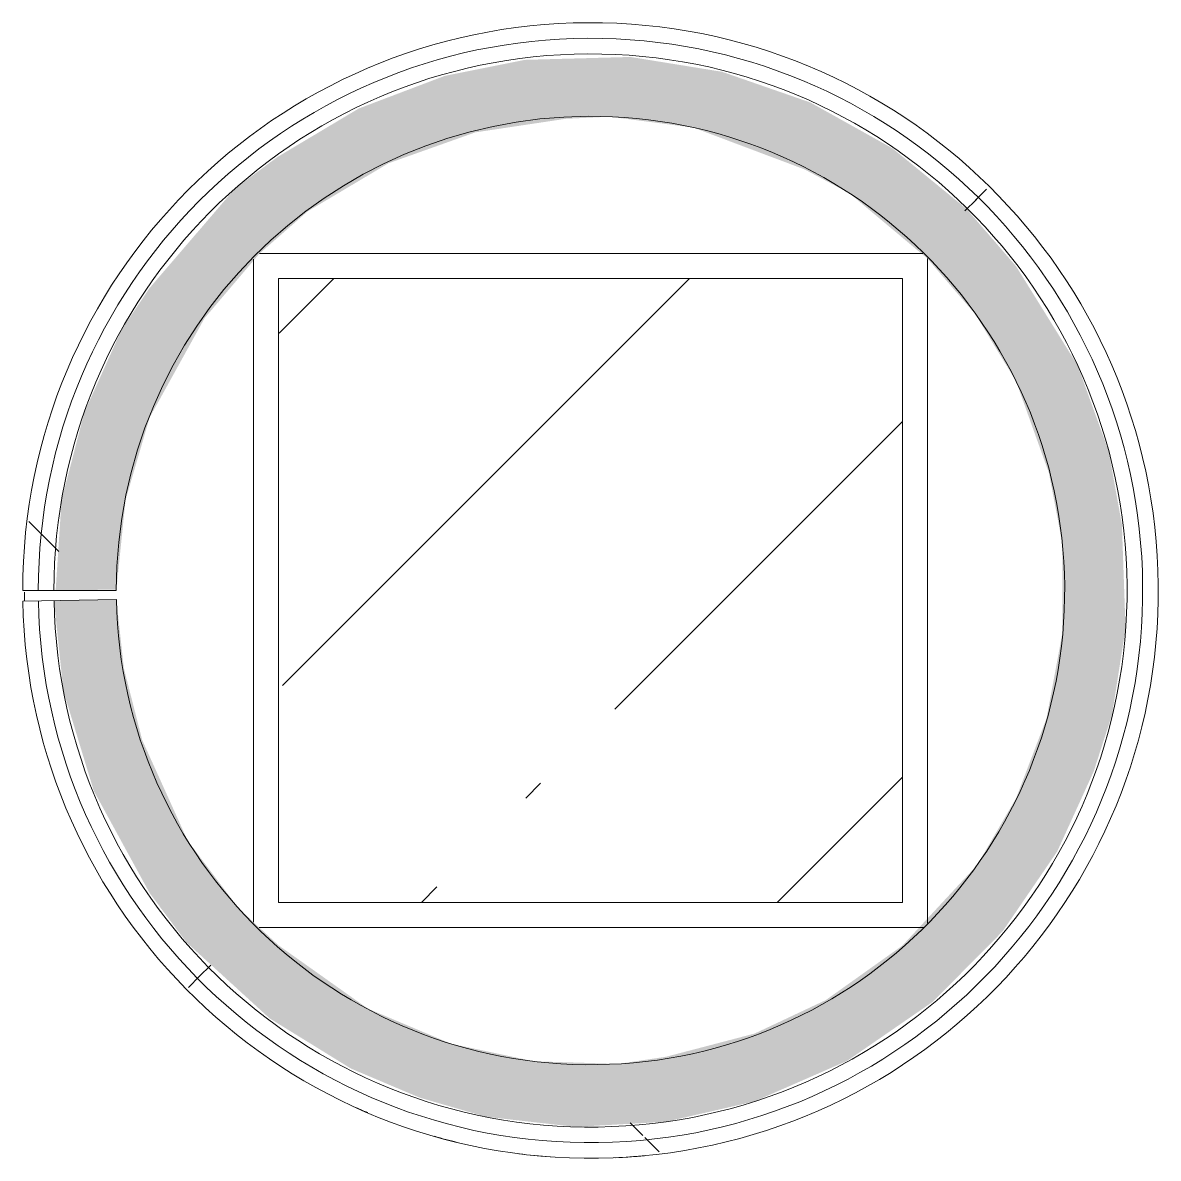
# Model space of a CAD drawing. Header units: millimetres. Extents: x 54725 to 263872, y -8553 to 29614.
# Drawn here: x 184867 to 185777, y 22545 to 23455 of the extents above; entities that cross this region are included whole.
import ezdxf

# ---------------------------------------------------------------- set-up
doc = ezdxf.new("R2010")
doc.units = ezdxf.units.MM
doc.layers.add('A-FLOR-1', color=7, linetype='Continuous', lineweight=5, true_color=0xaaaaaa)
doc.layers.add('I-WALL-1', color=7, linetype='Continuous', lineweight=5, true_color=0xe7e7e7)
for name, color, linetype, lineweight in [('A-WALL', 7, 'Continuous', 9), ('I-WALL-3', 7, 'Continuous', 5), ('S-COLS', 7, 'Continuous', 5)]:
    doc.layers.add(name, color=color, linetype=linetype, lineweight=lineweight)
pattern_1 = [(45, (136861.56, 0), (-530.33, 530.33), []), (135, (136861.56, 0), (-530.33, -530.33), [])]

# ---------------------------------------------------------------- blocks, each defined once
blk = doc.blocks.new('BSC_Колонна _Прямоугольная - 500х500-V184-Общий план 1 этажа с размещением фрагментов 1_10-1_12')
at = {"layer": 'S-COLS'}
h = blk.add_hatch(dxfattribs=at)
h.set_pattern_fill('FP_133', color=256, style=0, pattern_type=2)
h.set_pattern_definition([(45, (-48460, -23000), (-285.123, 285.123), []), (45, (-48174.88, -23000), (-285.123, 285.123), [504.031, -100.806, 16.764, -84.042])])
h.paths.add_polyline_path([(188.56, -250), (250, -250), (250, 250), (-250, 250), (-245.15, -250), (117.53, -250)])
for p, q in [((250, 250), (-250, 250)), ((-250, 250), (-250, -250)), ((250, -250), (250, 250)), ((-250, -250), (250, -250))]:
    blk.add_line(p, q, dxfattribs=at)

msp = doc.modelspace()

# ---------------------------------------------------------------- hatches: boundary and pattern name
at = {"layer": 'I-WALL-1'}
msp.add_hatch(color=256, dxfattribs=at).paths.add_polyline_path([(185309.51, 22570.17), (185382.11, 22574.28), (185452.97, 22590.57), (185527.14, 22623.04), (185595.88, 22670.43), (185651.86, 22726.91), (185695.58, 22790.92), (185724.8, 22855), (185739.54, 22900.67), (185750.33, 22969.65), (185747.4, 23052.93), (185736.72, 23111.99), (185711.92, 23180.34), (185662.57, 23259.85), (185623, 23305.71), (185563.58, 23354.31), (185497.65, 23391.12), (185426.99, 23415.67), (185353.5, 23427.56), (185268.91, 23425.23), (185204.65, 23412.34), (185135.83, 23386.23), (185070.72, 23347.41), (185036.64, 23322.06), (184968.25, 23242.41), (184945.84, 23209.13), (184915.98, 23142.83), (184897.71, 23072.45), (184892.95, 23000), (184941.63, 23000.77), (184948.99, 23072.58), (184968.25, 23138.56), (185012.35, 23218.3), (185056.3, 23270), (185094.98, 23303.86), (185159.79, 23342.41), (185229.24, 23367.11), (185301.32, 23377.94), (185336.75, 23379.7), (185404.1, 23370.93), (185493.09, 23337.44), (185528.82, 23318.5), (185591.56, 23265.97), (185629.85, 23221.47), (185662.57, 23167.67), (185688.89, 23094.21), (185699.7, 23037.57), (185699.7, 22965.87), (185686.97, 22897.41), (185662.57, 22833.48), (185631.52, 22780.17), (185571.56, 22715.52), (185510.12, 22671.79), (185452.97, 22644.92), (185382.11, 22626.37), (185343.98, 22620.66), (185276.09, 22622.73), (185209.66, 22636.85), (185143.1, 22664.93), (185071.56, 22715.68), (185039.66, 22745.19), (184998.8, 22799.44), (184962.29, 22880.26), (184947.63, 22937.69), (184941.63, 22992.76), (184891.64, 22991.8), (184899.17, 22919.48), (184923.5, 22839.48), (184968.25, 22757.58), (184997.66, 22718.15), (185064.45, 22657.12), (185129.49, 22616.96), (185184.75, 22593.56), (185237.26, 22578.34), (185276.09, 22573.95)])
at = {"layer": 'I-WALL-3'}
h = msp.add_hatch(dxfattribs=at)
h.set_pattern_fill('FP_190', color=256, style=0, pattern_type=2)
h.set_pattern_definition(pattern_1)
h.paths.add_polyline_path([(185290.59, 22546.06), (185383.87, 22550.45), (185460.22, 22568), (185534.86, 22599.75), (185595.77, 22638.68), (185644.63, 22681.1), (185690.96, 22735.9), (185728.55, 22798.35), (185754.67, 22861.86), (185771.41, 22934.07), (185775, 23021.05), (185760.98, 23111.99), (185736.72, 23182.42), (185704.17, 23243.53), (185662.06, 23299.76), (185600.51, 23357.52), (185542.01, 23396.34), (185483.83, 23423.83), (185427.18, 23442.28), (185353.75, 23453.61), (185263.55, 23450.12), (185198.02, 23437.12), (185110.42, 23401.36), (185052.77, 23365.46), (185001.63, 23322.06), (184945.84, 23254.01), (184915.98, 23204.29), (184885.39, 23124.81), (184872.57, 23072.74), (184868.12, 23000), (184879.06, 23000), (184892.95, 23103.71), (184915.98, 23173.16), (184945.84, 23231.43), (184986.45, 23287.49), (185036.64, 23337.58), (185094.98, 23379.43), (185187.23, 23419.97), (185229.24, 23432.54), (185301.32, 23441.99), (185404.1, 23433.2), (185479.05, 23411.86), (185541.73, 23382.14), (185605.43, 23337.44), (185660.39, 23282.16), (185702.44, 23222.17), (185734.48, 23154.69), (185754.62, 23083.01), (185762.11, 23040.44), (185757.66, 22934.84), (185739.9, 22860.67), (185713.8, 22798.35), (185680.53, 22743.15), (185633.73, 22687.79), (185571.56, 22636.43), (185509.75, 22600.76), (185437.71, 22574.28), (185358.9, 22560.49), (185276.09, 22561.42), (185209.66, 22573.37), (185138.86, 22598.58), (185071.56, 22636.73), (185016.52, 22681.43), (184965.07, 22740.42), (184929.2, 22798.35), (184899.17, 22873.29), (184886.24, 22923.33), (184874.1, 22991.47), (184866.64, 22991.33), (184874.28, 22916.61), (184907.06, 22816.01), (184939.09, 22756.07), (184991.65, 22688.9), (185042.83, 22642.24), (185101.99, 22603.09), (185167.42, 22573.31), (185234.81, 22554.52), (185289.93, 22546.15)])
h = msp.add_hatch(dxfattribs=at)
h.set_pattern_fill('FP_190', color=256, style=0, pattern_type=2)
h.set_pattern_definition(pattern_1)
h.paths.add_polyline_path([(185309.16, 22557.67), (185411.16, 22568.18), (185485.32, 22590.57), (185550.43, 22623.04), (185614.48, 22670.43), (185651.37, 22706.17), (185694.71, 22763.26), (185728.44, 22827.13), (185754.18, 22913.22), (185762.81, 22966.79), (185762.1, 23041.61), (185738.78, 23142.83), (185711.92, 23205.52), (185674.32, 23265.16), (185623, 23322.2), (185554.22, 23374.56), (185497.65, 23404.51), (185426.99, 23428.39), (185353.5, 23440.03), (185279.15, 23439.15), (185205.94, 23425.78), (185132.31, 23398.41), (185070.72, 23362.93), (185012.35, 23314.64), (184962.29, 23255.86), (184921.88, 23186.27), (184897.71, 23122.03), (184885.23, 23072.67), (184879.06, 23000), (184891.56, 23000), (184904.19, 23097.41), (184923.5, 23159.53), (184962.29, 23233.56), (184993.92, 23277.28), (185049.22, 23331.42), (185116.56, 23376.43), (185175.14, 23403.18), (185229.24, 23419.97), (185301.32, 23429.52), (185404.1, 23420.47), (185471.72, 23401.36), (185528.82, 23375.4), (185591.56, 23332.99), (185643.07, 23283.64), (185688.11, 23222.17), (185721.23, 23154.69), (185739.54, 23096.38), (185749.68, 23037.57), (185747.4, 22949.42), (185736.72, 22889.91), (185699.62, 22798.35), (185665.7, 22744.47), (185634.69, 22705.43), (185571.56, 22651.17), (185510.12, 22614.41), (185439.09, 22587.38), (185364.81, 22573.3), (185276.09, 22573.95), (185207.7, 22586.91), (185143.1, 22610.36), (185076.14, 22648.76), (185034.73, 22680.75), (184982.06, 22737.89), (184939.09, 22806.56), (184918.57, 22850.19), (184897.71, 22933.49), (184886.89, 22991.71), (184879.14, 22991.57), (184892.95, 22895.47), (184918.77, 22820.36), (184949.9, 22762.06), (184991.65, 22706.52), (185042.83, 22657.26), (185121.56, 22606.96), (185192.5, 22578.34), (185237.26, 22565.81), (185308.4, 22557.76)])

# ---------------------------------------------------------------- linework, layer by layer
at = {"layer": 'A-FLOR-1'}
for p, q in [((185587.99, 23270), (185056.3, 23270)), ((185051.56, 23265.45), (185051.56, 22734.18)), ((185591.56, 22733.34), (185591.56, 23265.97)), ((185056.08, 22730), (185588.71, 22730))]:
    msp.add_line(p, q, dxfattribs=at)
for start, end in [(180, 180.91321), (245.51396, 246.83006), (253.98466, 256.37721), (262.7207, 265.92436), (272.48204, 275.47151)]:
    msp.add_arc((185321.56, 22998.56), 453.56, start, end, dxfattribs=at)
at = {"layer": 'A-WALL'}
for radius in [442.5, 430]:
    msp.add_arc((185321.56, 23000), radius, 181.09218, 180, dxfattribs=at)
at = {"layer": 'I-WALL-3'}
for p, q in [((184866.56, 23000), (184941.56, 23000)), ((184941.63, 22992.76), (184866.64, 22991.33))]:
    msp.add_line(p, q, dxfattribs=at)
for radius in [455, 380]:
    msp.add_arc((185321.56, 23000), radius, 181.09218, 180, dxfattribs=at)

# ---------------------------------------------------------------- block references
at = {"layer": 'S-COLS'}
msp.add_blockref('BSC_Колонна _Прямоугольная - 500х500-V184-Общий план 1 этажа с размещением фрагментов 1_10-1_12', (185321.56, 23000), dxfattribs=at)

doc.saveas('drawing.dxf')
